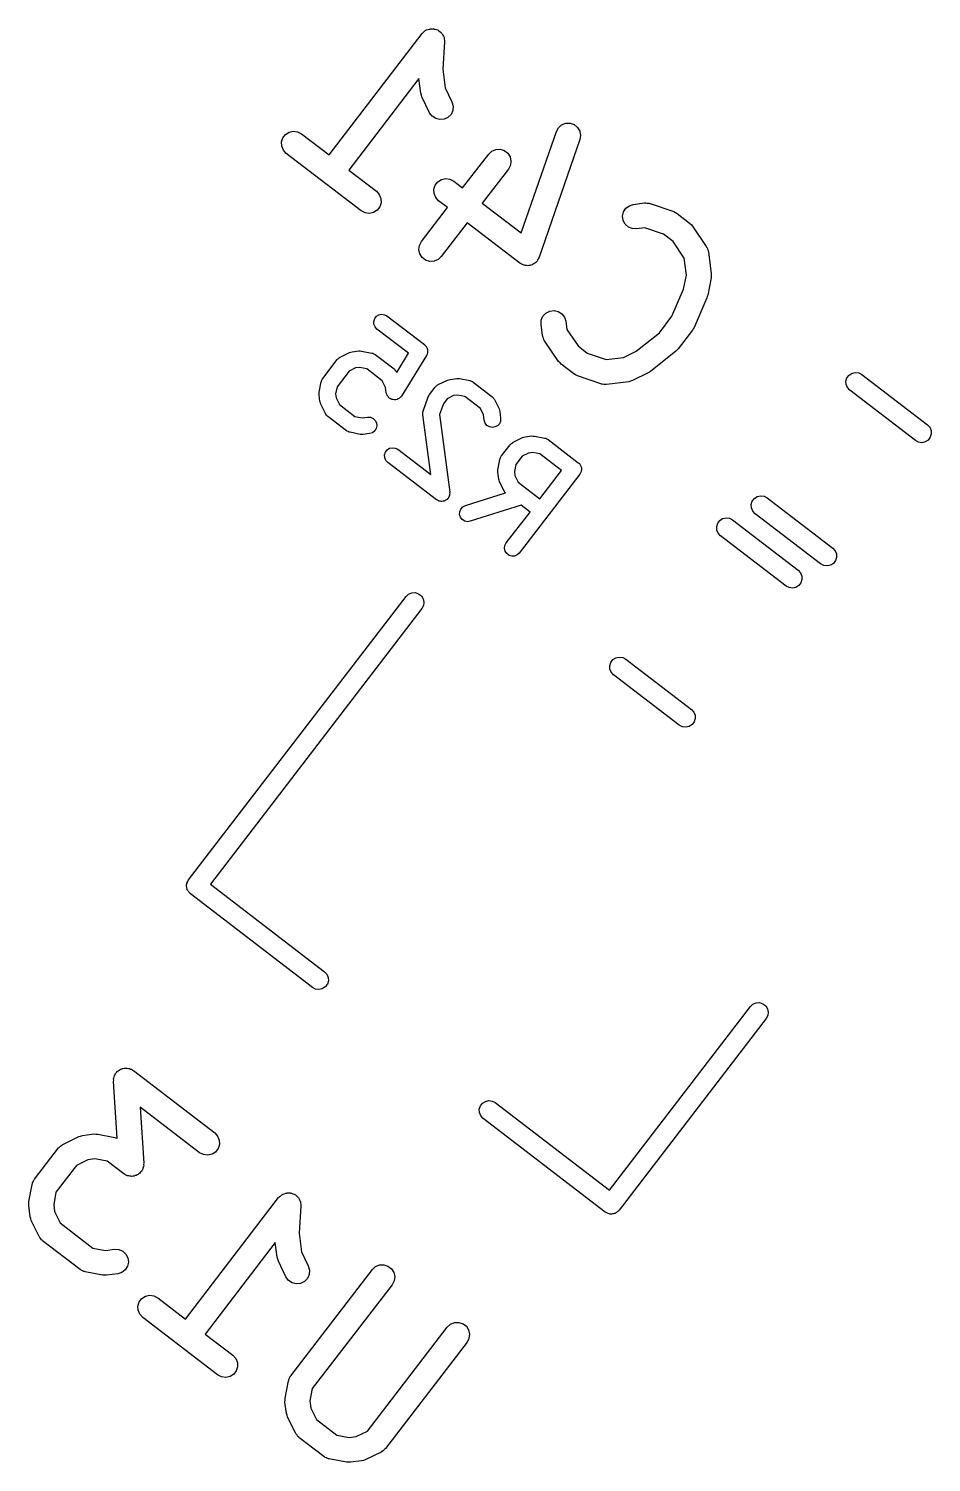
# Model space of a CAD drawing. Extents: x 93.7 to 160.2, y -161.6 to -97.7.
# Drawn here: x 105.81 to 111.26, y -154.33 to -145.66 of the extents above; entities that cross this region are included whole.
import ezdxf

# ---------------------------------------------------------------- set-up
doc = ezdxf.new("R2010")
doc.units = 0
doc.header["$MEASUREMENT"] = 0
doc.layers.add('BLACK', color=7, linetype='CONTINUOUS')

msp = doc.modelspace()

# ---------------------------------------------------------------- linework, layer by layer
at = {"layer": 'Black'}
for p, q in [((108.187, -145.694), (108.19, -145.692)), ((108.19, -145.692), (108.193, -145.688)), ((108.193, -145.688), (108.2, -145.683)), ((108.2, -145.683), (108.206, -145.677)), ((108.206, -145.677), (108.21, -145.675)), ((108.21, -145.675), (108.214, -145.673)), ((108.214, -145.673), (108.222, -145.67)), ((108.222, -145.67), (108.23, -145.667)), ((108.23, -145.667), (108.235, -145.667)), ((108.235, -145.667), (108.239, -145.665)), ((108.239, -145.665), (108.248, -145.666)), ((108.248, -145.666), (108.256, -145.666)), ((108.256, -145.666), (108.26, -145.667)), ((108.26, -145.667), (108.265, -145.667)), ((108.265, -145.667), (108.273, -145.671)), ((108.273, -145.671), (108.281, -145.673)), ((108.281, -145.673), (108.285, -145.676)), ((108.285, -145.676), (108.288, -145.678)), ((108.288, -145.678), (108.295, -145.684)), ((108.295, -145.684), (108.302, -145.689)), ((108.302, -145.689), (108.304, -145.693)), ((107.624, -146.428), (108.187, -145.694)), ((108.304, -145.693), (108.307, -145.696)), ((108.307, -145.696), (108.311, -145.704)), ((108.311, -145.704), (108.316, -145.711)), ((108.322, -145.745), (108.311, -145.909)), ((108.316, -145.711), (108.317, -145.715)), ((108.317, -145.715), (108.319, -145.719)), ((108.319, -145.719), (108.32, -145.728)), ((108.32, -145.728), (108.322, -145.737)), ((108.322, -145.737), (108.321, -145.741)), ((108.321, -145.741), (108.322, -145.745)), ((108.311, -145.909), (108.326, -146.023)), ((108.167, -145.967), (107.743, -146.52)), ((108.178, -146.055), (108.167, -145.967)), ((108.326, -146.023), (108.367, -146.108)), ((108.182, -146.066), (108.178, -146.055)), ((108.185, -146.078), (108.182, -146.066)), ((108.232, -146.173), (108.185, -146.078)), ((108.367, -146.108), (108.374, -146.133)), ((108.247, -146.194), (108.232, -146.173)), ((108.269, -146.209), (108.247, -146.194)), ((108.294, -146.215), (108.269, -146.209)), ((108.343, -146.201), (108.32, -146.213)), ((108.362, -146.183), (108.343, -146.201)), ((108.372, -146.159), (108.362, -146.183)), ((108.374, -146.133), (108.372, -146.159)), ((107.361, -146.304), (107.383, -146.29)), ((107.383, -146.29), (107.408, -146.284)), ((107.408, -146.284), (107.434, -146.288)), ((107.434, -146.288), (107.457, -146.3)), ((108.32, -146.213), (108.294, -146.215)), ((108.786, -146.9), (108.998, -146.286)), ((108.998, -146.286), (109.011, -146.264)), ((109.011, -146.264), (109.03, -146.247)), ((109.03, -146.247), (109.055, -146.237)), ((109.055, -146.237), (109.081, -146.237)), ((109.081, -146.237), (109.105, -146.245)), ((109.105, -146.245), (109.126, -146.262)), ((109.126, -146.262), (109.139, -146.284)), ((109.139, -146.284), (109.144, -146.31)), ((107.337, -146.35), (107.345, -146.325)), ((107.338, -146.376), (107.337, -146.35)), ((107.348, -146.4), (107.338, -146.376)), ((107.345, -146.325), (107.361, -146.304)), ((107.457, -146.3), (107.624, -146.428)), ((109.14, -146.335), (108.894, -147.047)), ((109.144, -146.31), (109.14, -146.335)), ((107.366, -146.419), (107.348, -146.4)), ((107.819, -146.767), (107.366, -146.419)), ((108.431, -146.628), (108.589, -146.423)), ((108.589, -146.423), (108.608, -146.405)), ((108.608, -146.405), (108.632, -146.395)), ((108.632, -146.395), (108.658, -146.394)), ((108.658, -146.394), (108.683, -146.402)), ((108.683, -146.402), (108.704, -146.418)), ((108.704, -146.418), (108.718, -146.44)), ((108.718, -146.44), (108.723, -146.465)), ((108.723, -146.465), (108.72, -146.491)), ((107.743, -146.52), (107.91, -146.648)), ((108.708, -146.514), (108.55, -146.719)), ((108.72, -146.491), (108.708, -146.514)), ((108.258, -146.636), (108.265, -146.611)), ((108.259, -146.662), (108.258, -146.636)), ((108.265, -146.611), (108.281, -146.59)), ((108.281, -146.59), (108.303, -146.576)), ((108.303, -146.576), (108.329, -146.571)), ((108.329, -146.571), (108.355, -146.574)), ((108.355, -146.574), (108.378, -146.586)), ((108.378, -146.586), (108.431, -146.628)), ((107.91, -146.648), (107.928, -146.667)), ((107.928, -146.667), (107.938, -146.691)), ((107.939, -146.717), (107.931, -146.742)), ((107.938, -146.691), (107.939, -146.717)), ((108.269, -146.686), (108.259, -146.662)), ((108.286, -146.705), (108.269, -146.686)), ((108.34, -146.747), (108.286, -146.705)), ((108.55, -146.719), (108.786, -146.9)), ((109.439, -146.735), (109.463, -146.727)), ((109.463, -146.727), (109.53, -146.718)), ((109.53, -146.718), (109.534, -146.718)), ((109.534, -146.718), (109.539, -146.717)), ((109.539, -146.717), (109.547, -146.719)), ((109.547, -146.719), (109.556, -146.719)), ((109.556, -146.719), (109.56, -146.721)), ((109.56, -146.721), (109.564, -146.721)), ((109.564, -146.721), (109.707, -146.771)), ((107.842, -146.779), (107.819, -146.767)), ((107.868, -146.782), (107.842, -146.779)), ((107.893, -146.777), (107.868, -146.782)), ((107.915, -146.763), (107.893, -146.777)), ((107.931, -146.742), (107.915, -146.763)), ((108.183, -146.952), (108.34, -146.747)), ((109.398, -146.798), (109.404, -146.772)), ((109.402, -146.824), (109.398, -146.798)), ((109.404, -146.772), (109.418, -146.751)), ((109.418, -146.751), (109.439, -146.735)), ((109.707, -146.771), (109.717, -146.777)), ((109.717, -146.777), (109.728, -146.782)), ((109.728, -146.782), (109.803, -146.84)), ((108.459, -146.838), (108.302, -147.043)), ((108.777, -147.082), (108.459, -146.838)), ((109.414, -146.847), (109.402, -146.824)), ((109.433, -146.864), (109.414, -146.847)), ((109.457, -146.874), (109.433, -146.864)), ((109.483, -146.876), (109.457, -146.874)), ((109.532, -146.869), (109.483, -146.876)), ((109.646, -146.908), (109.532, -146.869)), ((109.803, -146.84), (109.812, -146.849)), ((109.812, -146.849), (109.82, -146.858)), ((109.82, -146.858), (109.904, -146.982)), ((108.167, -147), (108.171, -146.975)), ((108.171, -146.975), (108.183, -146.952)), ((109.703, -146.952), (109.646, -146.908)), ((109.77, -147.052), (109.703, -146.952)), ((109.904, -146.982), (109.906, -146.986)), ((109.906, -146.986), (109.909, -146.99)), ((109.909, -146.99), (109.911, -146.998)), ((108.173, -147.026), (108.167, -147)), ((108.187, -147.048), (108.173, -147.026)), ((108.208, -147.064), (108.187, -147.048)), ((108.233, -147.072), (108.208, -147.064)), ((108.259, -147.07), (108.233, -147.072)), ((108.283, -147.06), (108.259, -147.07)), ((108.302, -147.043), (108.283, -147.06)), ((108.874, -147.078), (108.867, -147.082)), ((108.877, -147.074), (108.874, -147.078)), ((108.881, -147.07), (108.877, -147.074)), ((108.885, -147.063), (108.881, -147.07)), ((108.89, -147.057), (108.885, -147.063)), ((108.891, -147.052), (108.89, -147.057)), ((108.894, -147.047), (108.891, -147.052)), ((109.784, -147.156), (109.77, -147.052)), ((109.911, -146.998), (109.915, -147.006)), ((109.915, -147.006), (109.915, -147.01)), ((109.915, -147.01), (109.917, -147.015)), ((109.917, -147.015), (109.934, -147.148)), ((108.782, -147.085), (108.777, -147.082)), ((108.787, -147.088), (108.782, -147.085)), ((108.794, -147.091), (108.787, -147.088)), ((108.801, -147.094), (108.794, -147.091)), ((108.806, -147.095), (108.801, -147.094)), ((108.811, -147.097), (108.806, -147.095)), ((108.819, -147.097), (108.811, -147.097)), ((108.826, -147.098), (108.819, -147.097)), ((108.832, -147.096), (108.826, -147.098)), ((108.837, -147.096), (108.832, -147.096)), ((108.844, -147.094), (108.837, -147.096)), ((108.852, -147.092), (108.844, -147.094)), ((108.856, -147.089), (108.852, -147.092)), ((108.862, -147.087), (108.856, -147.089)), ((108.867, -147.082), (108.862, -147.087)), ((109.767, -147.24), (109.784, -147.156)), ((109.934, -147.16), (109.933, -147.172)), ((109.934, -147.148), (109.934, -147.16)), ((109.696, -147.404), (109.767, -147.24)), ((109.933, -147.172), (109.913, -147.277)), ((109.908, -147.292), (109.83, -147.472)), ((109.91, -147.284), (109.908, -147.292)), ((109.913, -147.277), (109.91, -147.284)), ((107.894, -147.435), (107.9, -147.418)), ((107.9, -147.418), (107.91, -147.404)), ((107.91, -147.404), (107.925, -147.395)), ((107.925, -147.395), (107.942, -147.391)), ((107.942, -147.391), (107.959, -147.394)), ((107.959, -147.394), (107.974, -147.402)), ((107.974, -147.402), (108.201, -147.575)), ((108.907, -147.427), (108.917, -147.403)), ((108.917, -147.403), (108.935, -147.384)), ((108.935, -147.384), (108.958, -147.372)), ((108.958, -147.372), (108.984, -147.368)), ((108.984, -147.368), (109.009, -147.374)), ((109.009, -147.374), (109.031, -147.388)), ((109.031, -147.388), (109.047, -147.409)), ((109.047, -147.409), (109.055, -147.434)), ((109.621, -147.503), (109.696, -147.404)), ((107.895, -147.452), (107.894, -147.435)), ((107.902, -147.468), (107.895, -147.452)), ((107.914, -147.481), (107.902, -147.468)), ((108.104, -147.627), (107.914, -147.481)), ((108.906, -147.453), (108.907, -147.427)), ((108.915, -147.52), (108.906, -147.453)), ((109.055, -147.434), (109.061, -147.483)), ((109.061, -147.483), (109.129, -147.583)), ((109.48, -147.614), (109.621, -147.503)), ((109.821, -147.488), (109.734, -147.601)), ((109.825, -147.48), (109.821, -147.488)), ((109.83, -147.472), (109.825, -147.48)), ((108.201, -147.575), (108.202, -147.577)), ((108.202, -147.577), (108.204, -147.578)), ((108.204, -147.578), (108.208, -147.583)), ((108.208, -147.583), (108.213, -147.588)), ((108.213, -147.588), (108.214, -147.59)), ((108.214, -147.59), (108.215, -147.592)), ((108.215, -147.592), (108.217, -147.598)), ((108.217, -147.598), (108.22, -147.604)), ((108.916, -147.524), (108.915, -147.52)), ((108.916, -147.528), (108.916, -147.524)), ((108.92, -147.536), (108.916, -147.528)), ((108.923, -147.545), (108.92, -147.536)), ((108.925, -147.548), (108.923, -147.545)), ((108.927, -147.552), (108.925, -147.548)), ((109.011, -147.677), (108.927, -147.552)), ((109.129, -147.583), (109.185, -147.626)), ((107.586, -147.779), (107.673, -147.665)), ((107.673, -147.665), (107.675, -147.663)), ((107.675, -147.663), (107.677, -147.661)), ((107.677, -147.661), (107.681, -147.658)), ((107.681, -147.658), (107.686, -147.654)), ((107.686, -147.654), (107.688, -147.653)), ((107.688, -147.653), (107.691, -147.651)), ((107.691, -147.651), (107.748, -147.623)), ((107.748, -147.623), (107.756, -147.621)), ((107.756, -147.621), (107.764, -147.618)), ((107.764, -147.618), (107.804, -147.613)), ((107.804, -147.613), (107.812, -147.613)), ((107.812, -147.613), (107.82, -147.614)), ((107.82, -147.614), (107.882, -147.626)), ((107.882, -147.626), (107.885, -147.627)), ((107.885, -147.627), (107.888, -147.627)), ((107.888, -147.627), (107.893, -147.63)), ((107.893, -147.63), (107.899, -147.632)), ((107.899, -147.632), (107.901, -147.634)), ((107.901, -147.634), (107.903, -147.635)), ((107.903, -147.635), (108.017, -147.722)), ((108.033, -147.743), (108.104, -147.627)), ((108.213, -147.641), (108.062, -147.886)), ((108.214, -147.64), (108.213, -147.641)), ((108.215, -147.638), (108.214, -147.64)), ((108.217, -147.632), (108.215, -147.638)), ((108.22, -147.625), (108.217, -147.632)), ((108.22, -147.604), (108.22, -147.606)), ((108.22, -147.606), (108.22, -147.608)), ((108.22, -147.608), (108.22, -147.615)), ((108.22, -147.615), (108.22, -147.622)), ((108.22, -147.622), (108.22, -147.623)), ((108.22, -147.623), (108.22, -147.625)), ((109.02, -147.686), (109.011, -147.677)), ((109.185, -147.626), (109.299, -147.665)), ((109.299, -147.665), (109.403, -147.652)), ((109.403, -147.652), (109.48, -147.614)), ((109.721, -147.615), (109.567, -147.737)), ((109.727, -147.608), (109.721, -147.615)), ((109.734, -147.601), (109.727, -147.608)), ((107.745, -147.736), (107.673, -147.83)), ((107.785, -147.716), (107.745, -147.736)), ((107.809, -147.713), (107.785, -147.716)), ((107.852, -147.722), (107.809, -147.713)), ((107.946, -147.794), (107.852, -147.722)), ((108.017, -147.722), (108.019, -147.724)), ((108.019, -147.724), (108.021, -147.726)), ((108.021, -147.726), (108.024, -147.731)), ((108.024, -147.731), (108.028, -147.735)), ((108.028, -147.735), (108.029, -147.737)), ((108.029, -147.737), (108.031, -147.74)), ((108.031, -147.74), (108.033, -147.743)), ((109.028, -147.694), (109.02, -147.686)), ((109.103, -147.752), (109.028, -147.694)), ((109.114, -147.758), (109.103, -147.752)), ((109.125, -147.764), (109.114, -147.758)), ((109.267, -147.813), (109.125, -147.764)), ((109.553, -147.745), (109.458, -147.792)), ((109.56, -147.741), (109.553, -147.745)), ((109.567, -147.737), (109.56, -147.741)), ((110.754, -147.776), (110.767, -147.759)), ((110.767, -147.759), (110.785, -147.748)), ((110.785, -147.748), (110.805, -147.743)), ((110.805, -147.743), (110.826, -147.746)), ((110.826, -147.746), (110.844, -147.756)), ((110.844, -147.756), (111.241, -148.06)), ((107.564, -147.862), (107.577, -147.8)), ((107.577, -147.8), (107.578, -147.797)), ((107.578, -147.794), (107.581, -147.789)), ((107.578, -147.797), (107.578, -147.794)), ((107.581, -147.789), (107.583, -147.783)), ((107.583, -147.783), (107.585, -147.781)), ((107.585, -147.781), (107.586, -147.779)), ((107.673, -147.83), (107.664, -147.873)), ((107.966, -147.834), (107.946, -147.794)), ((107.97, -147.866), (107.966, -147.834)), ((108.231, -147.877), (108.265, -147.832)), ((108.265, -147.832), (108.268, -147.83)), ((108.268, -147.83), (108.269, -147.828)), ((108.269, -147.828), (108.274, -147.824)), ((108.274, -147.824), (108.278, -147.82)), ((108.278, -147.82), (108.281, -147.819)), ((108.281, -147.819), (108.283, -147.817)), ((108.283, -147.817), (108.341, -147.789)), ((108.341, -147.789), (108.348, -147.787)), ((108.348, -147.787), (108.356, -147.785)), ((108.356, -147.785), (108.396, -147.78)), ((108.396, -147.78), (108.404, -147.78)), ((108.404, -147.78), (108.412, -147.78)), ((108.412, -147.78), (108.475, -147.792)), ((108.475, -147.792), (108.478, -147.793)), ((108.478, -147.793), (108.48, -147.794)), ((108.48, -147.794), (108.486, -147.796)), ((108.486, -147.796), (108.491, -147.798)), ((108.491, -147.798), (108.493, -147.8)), ((108.493, -147.8), (108.496, -147.802)), ((108.496, -147.802), (108.609, -147.889)), ((109.271, -147.814), (109.267, -147.813)), ((109.275, -147.815), (109.271, -147.814)), ((109.284, -147.816), (109.275, -147.815)), ((109.293, -147.817), (109.284, -147.816)), ((109.297, -147.816), (109.293, -147.817)), ((109.301, -147.816), (109.297, -147.816)), ((109.435, -147.799), (109.301, -147.816)), ((109.446, -147.795), (109.435, -147.799)), ((109.458, -147.792), (109.446, -147.795)), ((110.748, -147.795), (110.754, -147.776)), ((110.749, -147.816), (110.748, -147.795)), ((110.757, -147.835), (110.749, -147.816)), ((110.771, -147.851), (110.757, -147.835)), ((111.168, -148.155), (110.771, -147.851)), ((107.564, -147.87), (107.564, -147.862)), ((107.564, -147.878), (107.564, -147.87)), ((107.569, -147.918), (107.564, -147.878)), ((107.572, -147.926), (107.569, -147.918)), ((107.574, -147.934), (107.572, -147.926)), ((107.602, -147.991), (107.574, -147.934)), ((107.664, -147.873), (107.667, -147.897)), ((107.667, -147.897), (107.687, -147.937)), ((107.687, -147.937), (107.781, -148.01)), ((107.973, -147.874), (107.97, -147.866)), ((107.97, -147.866), (107.97, -147.866)), ((107.97, -147.866), (107.97, -147.866)), ((107.975, -147.882), (107.973, -147.874)), ((107.975, -147.883), (107.975, -147.882)), ((107.981, -147.889), (107.975, -147.883)), ((107.975, -147.883), (107.975, -147.883)), ((107.986, -147.896), (107.981, -147.889)), ((107.993, -147.901), (107.986, -147.896)), ((107.986, -147.896), (107.986, -147.896)), ((107.986, -147.896), (107.986, -147.896)), ((108, -147.905), (107.993, -147.901)), ((108.001, -147.905), (108, -147.905)), ((108.001, -147.906), (108.001, -147.905)), ((108.009, -147.907), (108.001, -147.906)), ((108.017, -147.909), (108.009, -147.907)), ((108.018, -147.909), (108.017, -147.909)), ((108.026, -147.908), (108.018, -147.909)), ((108.018, -147.909), (108.018, -147.909)), ((108.034, -147.907), (108.026, -147.908)), ((108.035, -147.907), (108.034, -147.907)), ((108.042, -147.903), (108.035, -147.907)), ((108.035, -147.907), (108.035, -147.907)), ((108.05, -147.899), (108.042, -147.903)), ((108.056, -147.892), (108.05, -147.898)), ((108.05, -147.898), (108.05, -147.899)), ((108.05, -147.899), (108.05, -147.899)), ((108.062, -147.886), (108.056, -147.892)), ((108.062, -147.886), (108.062, -147.886)), ((108.062, -147.886), (108.062, -147.886)), ((108.194, -147.977), (108.223, -147.891)), ((108.223, -147.891), (108.227, -147.884)), ((108.227, -147.884), (108.231, -147.877)), ((108.315, -147.932), (108.292, -147.998)), ((108.338, -147.902), (108.315, -147.932)), ((108.377, -147.883), (108.338, -147.902)), ((108.401, -147.88), (108.377, -147.883)), ((108.444, -147.888), (108.401, -147.88)), ((108.539, -147.961), (108.444, -147.888)), ((108.609, -147.889), (108.611, -147.891)), ((108.611, -147.891), (108.613, -147.892)), ((108.613, -147.892), (108.617, -147.897)), ((108.617, -147.897), (108.621, -147.901)), ((108.621, -147.901), (108.622, -147.904)), ((108.622, -147.904), (108.624, -147.906)), ((108.624, -147.906), (108.652, -147.964)), ((107.603, -147.994), (107.602, -147.991)), ((107.605, -147.996), (107.603, -147.994)), ((107.609, -148.001), (107.605, -147.996)), ((107.612, -148.005), (107.609, -148.001)), ((107.614, -148.007), (107.612, -148.005)), ((107.616, -148.009), (107.614, -148.007)), ((107.73, -148.096), (107.616, -148.009)), ((107.781, -148.01), (107.824, -148.018)), ((107.824, -148.018), (107.856, -148.014)), ((107.856, -148.014), (107.874, -148.014)), ((107.874, -148.014), (107.89, -148.021)), ((107.89, -148.021), (107.903, -148.033)), ((108.191, -147.994), (108.192, -147.988)), ((108.191, -147.997), (108.191, -147.994)), ((108.191, -148), (108.191, -147.997)), ((108.239, -148.361), (108.191, -148)), ((108.192, -147.982), (108.193, -147.98)), ((108.192, -147.988), (108.192, -147.982)), ((108.193, -147.98), (108.194, -147.977)), ((108.292, -147.998), (108.354, -148.467)), ((108.558, -148), (108.539, -147.961)), ((108.562, -148.032), (108.558, -148)), ((108.568, -148.049), (108.562, -148.032)), ((108.652, -147.964), (108.654, -147.972)), ((108.654, -147.972), (108.656, -147.979)), ((108.656, -147.979), (108.661, -148.019)), ((108.661, -148.019), (108.661, -148.037)), ((107.732, -148.097), (107.73, -148.096)), ((107.734, -148.099), (107.732, -148.097)), ((107.74, -148.101), (107.734, -148.099)), ((107.745, -148.104), (107.74, -148.101)), ((107.748, -148.104), (107.745, -148.104)), ((107.751, -148.105), (107.748, -148.104)), ((107.813, -148.118), (107.751, -148.105)), ((107.821, -148.118), (107.813, -148.118)), ((107.829, -148.118), (107.821, -148.118)), ((107.869, -148.113), (107.829, -148.118)), ((107.886, -148.108), (107.869, -148.113)), ((107.9, -148.097), (107.886, -148.108)), ((107.909, -148.082), (107.9, -148.097)), ((107.903, -148.033), (107.911, -148.048)), ((107.913, -148.065), (107.909, -148.082)), ((107.911, -148.048), (107.913, -148.065)), ((108.578, -148.063), (108.568, -148.049)), ((108.593, -148.072), (108.578, -148.063)), ((108.61, -148.076), (108.593, -148.072)), ((108.627, -148.073), (108.61, -148.076)), ((108.642, -148.065), (108.627, -148.073)), ((108.654, -148.053), (108.642, -148.065)), ((108.661, -148.037), (108.654, -148.053)), ((111.241, -148.06), (111.255, -148.075)), ((111.255, -148.075), (111.263, -148.095)), ((111.264, -148.115), (111.257, -148.135)), ((111.263, -148.095), (111.264, -148.115)), ((107.976, -148.211), (107.99, -148.201)), ((107.99, -148.201), (108.007, -148.198)), ((108.007, -148.198), (108.024, -148.2)), ((108.024, -148.2), (108.04, -148.208)), ((108.667, -148.248), (108.719, -148.18)), ((108.719, -148.18), (108.721, -148.178)), ((108.721, -148.178), (108.723, -148.175)), ((108.723, -148.175), (108.727, -148.172)), ((108.727, -148.172), (108.732, -148.168)), ((108.732, -148.168), (108.734, -148.167)), ((108.734, -148.167), (108.737, -148.165)), ((108.737, -148.165), (108.794, -148.137)), ((108.794, -148.137), (108.802, -148.135)), ((108.802, -148.135), (108.809, -148.133)), ((108.809, -148.133), (108.849, -148.127)), ((108.849, -148.127), (108.857, -148.128)), ((108.857, -148.128), (108.865, -148.128)), ((108.865, -148.128), (108.928, -148.14)), ((108.928, -148.14), (108.931, -148.141)), ((108.931, -148.141), (108.934, -148.141)), ((108.934, -148.141), (108.939, -148.144)), ((108.939, -148.144), (108.944, -148.146)), ((108.944, -148.146), (108.947, -148.148)), ((108.947, -148.148), (108.949, -148.149)), ((108.949, -148.149), (109.13, -148.289)), ((111.186, -148.165), (111.168, -148.155)), ((111.207, -148.168), (111.186, -148.165)), ((111.227, -148.163), (111.207, -148.168)), ((111.245, -148.152), (111.227, -148.163)), ((111.257, -148.135), (111.245, -148.152)), ((107.96, -148.241), (107.965, -148.225)), ((107.961, -148.259), (107.96, -148.241)), ((107.967, -148.275), (107.961, -148.259)), ((107.965, -148.225), (107.976, -148.211)), ((107.979, -148.287), (107.967, -148.275)), ((108.274, -148.513), (107.979, -148.287)), ((108.04, -148.208), (108.239, -148.361)), ((108.645, -148.331), (108.657, -148.269)), ((108.657, -148.269), (108.658, -148.266)), ((108.658, -148.266), (108.659, -148.263)), ((108.659, -148.263), (108.661, -148.258)), ((108.661, -148.258), (108.663, -148.253)), ((108.663, -148.253), (108.665, -148.25)), ((108.665, -148.25), (108.667, -148.248)), ((108.791, -148.25), (108.753, -148.299)), ((108.83, -148.231), (108.791, -148.25)), ((108.854, -148.228), (108.83, -148.231)), ((108.898, -148.236), (108.854, -148.228)), ((109.03, -148.337), (108.898, -148.236)), ((109.13, -148.289), (109.133, -148.292)), ((109.133, -148.292), (109.137, -148.294)), ((108.645, -148.339), (108.645, -148.331)), ((108.645, -148.347), (108.645, -148.339)), ((108.65, -148.388), (108.645, -148.347)), ((108.753, -148.299), (108.745, -148.342)), ((108.745, -148.342), (108.748, -148.366)), ((108.748, -148.366), (108.767, -148.406)), ((109.14, -148.359), (108.774, -148.835)), ((108.899, -148.507), (109.03, -148.337)), ((109.137, -148.294), (109.139, -148.298)), ((109.139, -148.298), (109.142, -148.301)), ((109.142, -148.355), (109.14, -148.359)), ((109.142, -148.301), (109.144, -148.305)), ((109.144, -148.351), (109.142, -148.355)), ((109.144, -148.305), (109.146, -148.309)), ((109.146, -148.347), (109.144, -148.351)), ((109.146, -148.309), (109.147, -148.313)), ((109.148, -148.343), (109.146, -148.347)), ((109.147, -148.313), (109.149, -148.317)), ((109.15, -148.335), (109.148, -148.339)), ((109.148, -148.339), (109.148, -148.343)), ((109.149, -148.317), (109.149, -148.322)), ((109.149, -148.322), (109.15, -148.326)), ((109.15, -148.326), (109.149, -148.33)), ((109.149, -148.33), (109.15, -148.335)), ((108.652, -148.395), (108.65, -148.388)), ((108.654, -148.403), (108.652, -148.395)), ((108.682, -148.46), (108.654, -148.403)), ((108.684, -148.463), (108.682, -148.46)), ((108.685, -148.465), (108.684, -148.463)), ((108.689, -148.47), (108.685, -148.465)), ((108.767, -148.406), (108.899, -148.507)), ((108.279, -148.516), (108.274, -148.513)), ((108.285, -148.52), (108.279, -148.516)), ((108.287, -148.52), (108.285, -148.52)), ((108.289, -148.521), (108.287, -148.52)), ((108.296, -148.522), (108.289, -148.521)), ((108.302, -148.524), (108.296, -148.522)), ((108.304, -148.523), (108.302, -148.524)), ((108.306, -148.524), (108.304, -148.523)), ((108.313, -148.522), (108.306, -148.524)), ((108.319, -148.521), (108.313, -148.522)), ((108.321, -148.52), (108.319, -148.521)), ((108.323, -148.52), (108.321, -148.52)), ((108.329, -148.516), (108.323, -148.52)), ((108.335, -148.513), (108.329, -148.516)), ((108.336, -148.512), (108.335, -148.513)), ((108.338, -148.511), (108.336, -148.512)), ((108.342, -148.505), (108.338, -148.511)), ((108.346, -148.501), (108.342, -148.505)), ((108.347, -148.499), (108.346, -148.501)), ((108.348, -148.497), (108.347, -148.499)), ((108.35, -148.491), (108.348, -148.497)), ((108.353, -148.485), (108.35, -148.491)), ((108.354, -148.467), (108.353, -148.474)), ((108.353, -148.474), (108.354, -148.48)), ((108.354, -148.48), (108.353, -148.482)), ((108.353, -148.482), (108.353, -148.485)), ((108.432, -148.556), (108.448, -148.548)), ((108.448, -148.548), (108.69, -148.471)), ((108.786, -148.546), (108.478, -148.643)), ((108.69, -148.471), (108.689, -148.47)), ((108.839, -148.587), (108.786, -148.546)), ((110.176, -148.541), (110.182, -148.521)), ((110.177, -148.562), (110.176, -148.541)), ((110.182, -148.521), (110.195, -148.505)), ((110.195, -148.505), (110.212, -148.494)), ((110.212, -148.494), (110.233, -148.489)), ((110.233, -148.489), (110.253, -148.492)), ((110.253, -148.492), (110.272, -148.501)), ((110.272, -148.501), (110.669, -148.806)), ((108.413, -148.602), (108.414, -148.585)), ((108.418, -148.619), (108.413, -148.602)), ((108.414, -148.585), (108.421, -148.569)), ((108.429, -148.632), (108.418, -148.619)), ((108.421, -148.569), (108.432, -148.556)), ((108.444, -148.642), (108.429, -148.632)), ((108.695, -148.774), (108.839, -148.587)), ((109.973, -148.655), (109.986, -148.638)), ((109.986, -148.638), (110.003, -148.627)), ((110.003, -148.627), (110.024, -148.623)), ((110.024, -148.623), (110.044, -148.625)), ((110.044, -148.625), (110.063, -148.635)), ((110.063, -148.635), (110.459, -148.939)), ((110.185, -148.581), (110.177, -148.562)), ((110.199, -148.597), (110.185, -148.581)), ((110.595, -148.901), (110.199, -148.597)), ((108.461, -148.646), (108.444, -148.642)), ((108.478, -148.643), (108.461, -148.646)), ((109.967, -148.675), (109.973, -148.655)), ((109.968, -148.696), (109.967, -148.675)), ((109.976, -148.715), (109.968, -148.696)), ((109.99, -148.73), (109.976, -148.715)), ((108.685, -148.806), (108.687, -148.789)), ((108.689, -148.823), (108.685, -148.806)), ((108.687, -148.789), (108.695, -148.774)), ((110.386, -149.035), (109.99, -148.73)), ((110.669, -148.806), (110.683, -148.821)), ((108.698, -148.838), (108.689, -148.823)), ((108.712, -148.849), (108.698, -148.838)), ((108.728, -148.854), (108.712, -148.849)), ((108.746, -148.853), (108.728, -148.854)), ((108.762, -148.846), (108.746, -148.853)), ((108.774, -148.835), (108.762, -148.846)), ((110.673, -148.898), (110.655, -148.909)), ((110.685, -148.881), (110.673, -148.898)), ((110.683, -148.821), (110.691, -148.84)), ((110.691, -148.861), (110.685, -148.881)), ((110.691, -148.84), (110.691, -148.861)), ((110.459, -148.939), (110.473, -148.955)), ((110.473, -148.955), (110.481, -148.974)), ((110.481, -148.974), (110.482, -148.995)), ((110.614, -148.911), (110.595, -148.901)), ((110.635, -148.913), (110.614, -148.911)), ((110.655, -148.909), (110.635, -148.913)), ((110.405, -149.044), (110.386, -149.035)), ((110.425, -149.047), (110.405, -149.044)), ((110.446, -149.043), (110.425, -149.047)), ((110.463, -149.031), (110.446, -149.043)), ((110.476, -149.015), (110.463, -149.031)), ((110.482, -148.995), (110.476, -149.015)), ((106.775, -150.811), (108.09, -149.097)), ((108.09, -149.097), (108.105, -149.083)), ((108.105, -149.083), (108.125, -149.075)), ((108.125, -149.075), (108.145, -149.074)), ((108.145, -149.074), (108.165, -149.081)), ((108.165, -149.081), (108.182, -149.093)), ((108.182, -149.093), (108.193, -149.111)), ((108.195, -149.152), (108.185, -149.17)), ((108.193, -149.111), (108.197, -149.131)), ((108.197, -149.131), (108.195, -149.152)), ((108.185, -149.17), (106.907, -150.836)), ((109.321, -149.516), (109.328, -149.496)), ((109.328, -149.496), (109.34, -149.479)), ((109.34, -149.479), (109.358, -149.468)), ((109.358, -149.468), (109.378, -149.464)), ((109.378, -149.464), (109.399, -149.466)), ((109.399, -149.466), (109.417, -149.476)), ((109.417, -149.476), (109.814, -149.78)), ((109.322, -149.537), (109.321, -149.516)), ((109.33, -149.556), (109.322, -149.537)), ((109.344, -149.571), (109.33, -149.556)), ((109.741, -149.876), (109.344, -149.571)), ((109.814, -149.78), (109.828, -149.796)), ((109.828, -149.796), (109.836, -149.815)), ((109.837, -149.836), (109.831, -149.856)), ((109.836, -149.815), (109.837, -149.836)), ((109.76, -149.885), (109.741, -149.876)), ((109.78, -149.888), (109.76, -149.885)), ((109.801, -149.883), (109.78, -149.888)), ((109.818, -149.872), (109.801, -149.883)), ((109.831, -149.856), (109.818, -149.872)), ((106.763, -150.84), (106.765, -150.835)), ((106.763, -150.845), (106.763, -150.84)), ((106.763, -150.85), (106.763, -150.845)), ((106.764, -150.855), (106.763, -150.85)), ((106.764, -150.861), (106.764, -150.855)), ((106.766, -150.865), (106.764, -150.861)), ((106.765, -150.83), (106.768, -150.825)), ((106.765, -150.835), (106.765, -150.83)), ((106.767, -150.871), (106.766, -150.865)), ((106.77, -150.875), (106.767, -150.871)), ((106.768, -150.825), (106.769, -150.82)), ((106.769, -150.82), (106.773, -150.816)), ((106.772, -150.88), (106.77, -150.875)), ((106.776, -150.884), (106.772, -150.88)), ((106.773, -150.816), (106.775, -150.811)), ((106.778, -150.888), (106.776, -150.884)), ((106.783, -150.891), (106.778, -150.888)), ((106.786, -150.895), (106.783, -150.891)), ((106.907, -150.836), (107.597, -151.366)), ((107.524, -151.461), (106.786, -150.895)), ((107.597, -151.366), (107.611, -151.381)), ((107.611, -151.381), (107.619, -151.401)), ((107.619, -151.401), (107.62, -151.422)), ((107.542, -151.471), (107.524, -151.461)), ((107.563, -151.474), (107.542, -151.471)), ((107.583, -151.469), (107.563, -151.474)), ((107.601, -151.458), (107.583, -151.469)), ((107.614, -151.441), (107.601, -151.458)), ((107.62, -151.422), (107.614, -151.441)), ((109.319, -152.687), (110.171, -151.576)), ((110.171, -151.576), (110.186, -151.562)), ((110.186, -151.562), (110.205, -151.554)), ((110.205, -151.554), (110.226, -151.553)), ((110.226, -151.553), (110.246, -151.56)), ((110.246, -151.56), (110.263, -151.572)), ((110.263, -151.572), (110.274, -151.59)), ((110.266, -151.649), (109.377, -152.808)), ((110.276, -151.631), (110.266, -151.649)), ((110.274, -151.59), (110.278, -151.61)), ((110.278, -151.61), (110.276, -151.631)), ((106.322, -152.014), (106.324, -152.008)), ((106.323, -152.021), (106.322, -152.014)), ((106.324, -152.008), (106.325, -152.003)), ((106.325, -152.003), (106.328, -151.996)), ((106.328, -151.996), (106.33, -151.989)), ((106.33, -151.989), (106.334, -151.984)), ((106.334, -151.984), (106.336, -151.979)), ((106.336, -151.979), (106.342, -151.974)), ((106.342, -151.974), (106.346, -151.968)), ((106.346, -151.968), (106.351, -151.965)), ((106.351, -151.965), (106.355, -151.961)), ((106.355, -151.961), (106.362, -151.958)), ((106.362, -151.958), (106.368, -151.954)), ((106.368, -151.954), (106.374, -151.953)), ((106.374, -151.953), (106.379, -151.951)), ((106.379, -151.951), (106.386, -151.95)), ((106.386, -151.95), (106.393, -151.949)), ((106.393, -151.949), (106.399, -151.95)), ((106.399, -151.95), (106.405, -151.949)), ((106.405, -151.949), (106.412, -151.951)), ((106.412, -151.951), (106.419, -151.952)), ((106.419, -151.952), (106.424, -151.955)), ((106.424, -151.955), (106.43, -151.956)), ((106.43, -151.956), (106.436, -151.961)), ((106.436, -151.961), (106.442, -151.964)), ((106.442, -151.964), (106.933, -152.341)), ((106.322, -152.029), (106.323, -152.021)), ((106.344, -152.373), (106.322, -152.029)), ((106.842, -152.46), (106.482, -152.184)), ((106.482, -152.184), (106.504, -152.524)), ((108.532, -152.197), (108.539, -152.177)), ((108.539, -152.177), (108.551, -152.161)), ((108.551, -152.161), (108.569, -152.15)), ((108.569, -152.15), (108.589, -152.145)), ((108.589, -152.145), (108.61, -152.148)), ((108.61, -152.148), (108.628, -152.157)), ((108.628, -152.157), (109.319, -152.687)), ((108.533, -152.218), (108.532, -152.197)), ((108.541, -152.237), (108.533, -152.218)), ((108.555, -152.253), (108.541, -152.237)), ((109.293, -152.819), (108.555, -152.253)), ((106.016, -152.41), (106.112, -152.363)), ((106.112, -152.363), (106.123, -152.36)), ((106.123, -152.36), (106.135, -152.356)), ((106.135, -152.356), (106.202, -152.347)), ((106.202, -152.347), (106.214, -152.348)), ((106.214, -152.348), (106.226, -152.348)), ((106.226, -152.348), (106.33, -152.368)), ((106.933, -152.341), (106.951, -152.36)), ((106.951, -152.36), (106.961, -152.384)), ((105.844, -152.62), (105.989, -152.431)), ((105.989, -152.431), (105.993, -152.428)), ((105.993, -152.428), (105.995, -152.425)), ((105.995, -152.425), (106.002, -152.42)), ((106.002, -152.42), (106.009, -152.414)), ((106.009, -152.414), (106.013, -152.412)), ((106.013, -152.412), (106.016, -152.41)), ((106.33, -152.368), (106.334, -152.37)), ((106.334, -152.37), (106.338, -152.37)), ((106.338, -152.37), (106.344, -152.373)), ((106.954, -152.435), (106.938, -152.456)), ((106.962, -152.41), (106.954, -152.435)), ((106.961, -152.384), (106.962, -152.41)), ((106.098, -152.537), (105.974, -152.698)), ((106.166, -152.503), (106.098, -152.537)), ((106.209, -152.498), (106.166, -152.503)), ((106.284, -152.512), (106.209, -152.498)), ((106.384, -152.588), (106.284, -152.512)), ((106.504, -152.539), (106.502, -152.544)), ((106.504, -152.524), (106.503, -152.531)), ((106.503, -152.531), (106.504, -152.539)), ((106.865, -152.472), (106.842, -152.46)), ((106.891, -152.475), (106.865, -152.472)), ((106.917, -152.47), (106.891, -152.475)), ((106.938, -152.456), (106.917, -152.47)), ((105.84, -152.627), (105.842, -152.624)), ((105.842, -152.624), (105.844, -152.62)), ((106.39, -152.592), (106.384, -152.588)), ((106.396, -152.596), (106.39, -152.592)), ((106.402, -152.598), (106.396, -152.596)), ((106.407, -152.6), (106.402, -152.598)), ((106.414, -152.601), (106.407, -152.6)), ((106.421, -152.603), (106.414, -152.601)), ((106.427, -152.603), (106.421, -152.603)), ((106.432, -152.604), (106.427, -152.603)), ((106.44, -152.602), (106.432, -152.604)), ((106.447, -152.602), (106.44, -152.602)), ((106.452, -152.599), (106.447, -152.602)), ((106.458, -152.598), (106.452, -152.599)), ((106.464, -152.594), (106.458, -152.598)), ((106.471, -152.591), (106.464, -152.594)), ((106.475, -152.587), (106.471, -152.591)), ((106.48, -152.584), (106.475, -152.587)), ((106.484, -152.578), (106.48, -152.584)), ((106.49, -152.573), (106.484, -152.578)), ((106.492, -152.568), (106.49, -152.573)), ((106.496, -152.563), (106.492, -152.568)), ((106.498, -152.556), (106.496, -152.563)), ((106.501, -152.55), (106.498, -152.556)), ((106.502, -152.544), (106.501, -152.55)), ((105.81, -152.756), (105.83, -152.652)), ((105.83, -152.652), (105.832, -152.648)), ((105.832, -152.643), (105.836, -152.636)), ((105.832, -152.648), (105.832, -152.643)), ((105.836, -152.636), (105.84, -152.627)), ((105.974, -152.698), (105.96, -152.773)), ((107.342, -152.713), (107.346, -152.71)), ((107.346, -152.71), (107.354, -152.708)), ((107.354, -152.708), (107.363, -152.704)), ((107.363, -152.704), (107.367, -152.704)), ((107.367, -152.704), (107.371, -152.703)), ((107.371, -152.703), (107.38, -152.703)), ((107.38, -152.703), (107.389, -152.703)), ((107.389, -152.703), (107.393, -152.704)), ((107.393, -152.704), (107.397, -152.705)), ((107.397, -152.705), (107.405, -152.708)), ((107.405, -152.708), (107.414, -152.711)), ((107.414, -152.711), (107.417, -152.713)), ((105.809, -152.78), (105.81, -152.768)), ((105.818, -152.847), (105.809, -152.78)), ((105.81, -152.768), (105.81, -152.756)), ((105.96, -152.773), (105.965, -152.815)), ((106.756, -153.466), (107.319, -152.732)), ((107.319, -152.732), (107.322, -152.729)), ((107.322, -152.729), (107.325, -152.725)), ((107.325, -152.725), (107.332, -152.72)), ((107.332, -152.72), (107.339, -152.714)), ((107.339, -152.714), (107.342, -152.713)), ((107.417, -152.713), (107.421, -152.715)), ((107.421, -152.715), (107.427, -152.721)), ((107.427, -152.721), (107.434, -152.727)), ((107.434, -152.727), (107.436, -152.73)), ((107.436, -152.73), (107.439, -152.733)), ((107.439, -152.733), (107.443, -152.741)), ((107.443, -152.741), (107.448, -152.749)), ((107.454, -152.782), (107.443, -152.946)), ((107.448, -152.749), (107.449, -152.753)), ((107.449, -152.753), (107.451, -152.756)), ((107.451, -152.756), (107.452, -152.765)), ((107.452, -152.765), (107.454, -152.774)), ((107.454, -152.774), (107.453, -152.778)), ((107.453, -152.778), (107.454, -152.782)), ((105.822, -152.858), (105.818, -152.847)), ((105.825, -152.87), (105.822, -152.858)), ((105.872, -152.966), (105.825, -152.87)), ((105.965, -152.815), (105.999, -152.884)), ((105.999, -152.884), (106.197, -153.037)), ((109.298, -152.821), (109.293, -152.819)), ((109.302, -152.824), (109.298, -152.821)), ((109.307, -152.826), (109.302, -152.824)), ((109.312, -152.828), (109.307, -152.826)), ((109.317, -152.829), (109.312, -152.828)), ((109.322, -152.831), (109.317, -152.829)), ((109.327, -152.831), (109.322, -152.831)), ((109.332, -152.831), (109.327, -152.831)), ((109.337, -152.83), (109.332, -152.831)), ((109.343, -152.83), (109.337, -152.83)), ((109.347, -152.828), (109.343, -152.83)), ((109.353, -152.827), (109.347, -152.828)), ((109.357, -152.824), (109.353, -152.827)), ((109.362, -152.822), (109.357, -152.824)), ((109.366, -152.818), (109.362, -152.822)), ((109.37, -152.815), (109.366, -152.818)), ((109.373, -152.811), (109.37, -152.815)), ((109.377, -152.808), (109.373, -152.811)), ((105.874, -152.969), (105.872, -152.966)), ((105.876, -152.973), (105.874, -152.969)), ((107.443, -152.946), (107.458, -153.06)), ((105.882, -152.98), (105.876, -152.973)), ((105.887, -152.987), (105.882, -152.98)), ((105.89, -152.989), (105.887, -152.987)), ((105.893, -152.992), (105.89, -152.989)), ((106.12, -153.166), (105.893, -152.992)), ((106.197, -153.037), (106.273, -153.051)), ((106.273, -153.051), (106.327, -153.044)), ((106.327, -153.044), (106.353, -153.045)), ((106.353, -153.045), (106.377, -153.055)), ((106.377, -153.055), (106.397, -153.073)), ((107.299, -153.004), (106.875, -153.557)), ((107.311, -153.092), (107.299, -153.004)), ((106.397, -153.073), (106.409, -153.096)), ((106.412, -153.122), (106.406, -153.147)), ((106.409, -153.096), (106.412, -153.122)), ((107.314, -153.103), (107.311, -153.092)), ((107.318, -153.115), (107.314, -153.103)), ((107.364, -153.211), (107.318, -153.115)), ((107.458, -153.06), (107.499, -153.145)), ((107.499, -153.145), (107.506, -153.17)), ((107.905, -153.149), (107.929, -153.139)), ((107.929, -153.139), (107.955, -153.138)), ((107.955, -153.138), (107.98, -153.146)), ((106.124, -153.168), (106.12, -153.166)), ((106.127, -153.171), (106.124, -153.168)), ((106.135, -153.174), (106.127, -153.171)), ((106.143, -153.178), (106.135, -153.174)), ((106.147, -153.179), (106.143, -153.178)), ((106.151, -153.181), (106.147, -153.179)), ((106.256, -153.201), (106.151, -153.181)), ((106.268, -153.201), (106.256, -153.201)), ((106.28, -153.201), (106.268, -153.201)), ((106.347, -153.193), (106.28, -153.201)), ((106.372, -153.185), (106.347, -153.193)), ((106.392, -153.169), (106.372, -153.185)), ((106.406, -153.147), (106.392, -153.169)), ((107.38, -153.232), (107.364, -153.211)), ((107.401, -153.246), (107.38, -153.232)), ((107.393, -153.809), (107.886, -153.167)), ((107.494, -153.22), (107.476, -153.239)), ((107.504, -153.196), (107.494, -153.22)), ((107.506, -153.17), (107.504, -153.196)), ((107.886, -153.167), (107.905, -153.149)), ((107.98, -153.146), (108.001, -153.162)), ((108.001, -153.162), (108.015, -153.184)), ((108.015, -153.184), (108.021, -153.209)), ((108.021, -153.209), (108.017, -153.235)), ((107.426, -153.253), (107.401, -153.246)), ((107.452, -153.25), (107.426, -153.253)), ((107.476, -153.239), (107.452, -153.25)), ((108.005, -153.258), (107.523, -153.886)), ((108.017, -153.235), (108.005, -153.258)), ((106.469, -153.387), (106.477, -153.362)), ((106.47, -153.413), (106.469, -153.387)), ((106.477, -153.362), (106.493, -153.342)), ((106.493, -153.342), (106.515, -153.328)), ((106.515, -153.328), (106.54, -153.322)), ((106.54, -153.322), (106.566, -153.325)), ((106.566, -153.325), (106.589, -153.337)), ((106.589, -153.337), (106.756, -153.466)), ((106.48, -153.437), (106.47, -153.413)), ((106.498, -153.456), (106.48, -153.437)), ((106.951, -153.804), (106.498, -153.456)), ((108.359, -153.497), (108.383, -153.487)), ((108.383, -153.487), (108.409, -153.486)), ((108.409, -153.486), (108.434, -153.494)), ((106.875, -153.557), (107.042, -153.685)), ((107.857, -154.143), (108.339, -153.514)), ((108.339, -153.514), (108.359, -153.497)), ((108.434, -153.494), (108.454, -153.509)), ((108.454, -153.509), (108.468, -153.531)), ((108.468, -153.531), (108.474, -153.557)), ((108.474, -153.557), (108.47, -153.583)), ((108.458, -153.606), (107.966, -154.248)), ((108.47, -153.583), (108.458, -153.606)), ((107.042, -153.685), (107.06, -153.704)), ((107.06, -153.704), (107.07, -153.728)), ((107.07, -153.728), (107.071, -153.754)), ((106.974, -153.816), (106.951, -153.804)), ((107, -153.82), (106.974, -153.816)), ((107.026, -153.814), (107, -153.82)), ((107.048, -153.8), (107.026, -153.814)), ((107.063, -153.779), (107.048, -153.8)), ((107.071, -153.754), (107.063, -153.779)), ((107.379, -153.84), (107.381, -153.836)), ((107.381, -153.832), (107.385, -153.824)), ((107.381, -153.836), (107.381, -153.832)), ((107.385, -153.824), (107.388, -153.816)), ((107.388, -153.816), (107.391, -153.813)), ((107.391, -153.813), (107.393, -153.809)), ((107.359, -153.945), (107.379, -153.84)), ((107.523, -153.886), (107.509, -153.961)), ((107.358, -153.969), (107.359, -153.957)), ((107.367, -154.036), (107.358, -153.969)), ((107.359, -153.957), (107.359, -153.945)), ((107.509, -153.961), (107.514, -154.004)), ((107.514, -154.004), (107.548, -154.073)), ((107.371, -154.047), (107.367, -154.036)), ((107.374, -154.059), (107.371, -154.047)), ((107.421, -154.154), (107.374, -154.059)), ((107.548, -154.073), (107.671, -154.167)), ((107.423, -154.158), (107.421, -154.154)), ((107.425, -154.162), (107.423, -154.158)), ((107.431, -154.168), (107.425, -154.162)), ((107.436, -154.175), (107.431, -154.168)), ((107.439, -154.178), (107.436, -154.175)), ((107.442, -154.181), (107.439, -154.178)), ((107.593, -154.297), (107.442, -154.181)), ((107.671, -154.167), (107.746, -154.182)), ((107.746, -154.182), (107.789, -154.176)), ((107.789, -154.176), (107.857, -154.143)), ((107.939, -154.27), (107.843, -154.316)), ((107.942, -154.267), (107.939, -154.27)), ((107.946, -154.266), (107.942, -154.267)), ((107.953, -154.26), (107.946, -154.266)), ((107.96, -154.254), (107.953, -154.26)), ((107.962, -154.251), (107.96, -154.254)), ((107.966, -154.248), (107.962, -154.251)), ((107.597, -154.299), (107.593, -154.297)), ((107.601, -154.302), (107.597, -154.299)), ((107.609, -154.305), (107.601, -154.302)), ((107.617, -154.309), (107.609, -154.305)), ((107.621, -154.31), (107.617, -154.309)), ((107.625, -154.311), (107.621, -154.31)), ((107.729, -154.331), (107.625, -154.311)), ((107.741, -154.332), (107.729, -154.331)), ((107.753, -154.332), (107.741, -154.332)), ((107.82, -154.323), (107.753, -154.332)), ((107.832, -154.32), (107.82, -154.323)), ((107.843, -154.316), (107.832, -154.32))]:
    msp.add_line(p, q, dxfattribs=at)

doc.saveas('drawing.dxf')
